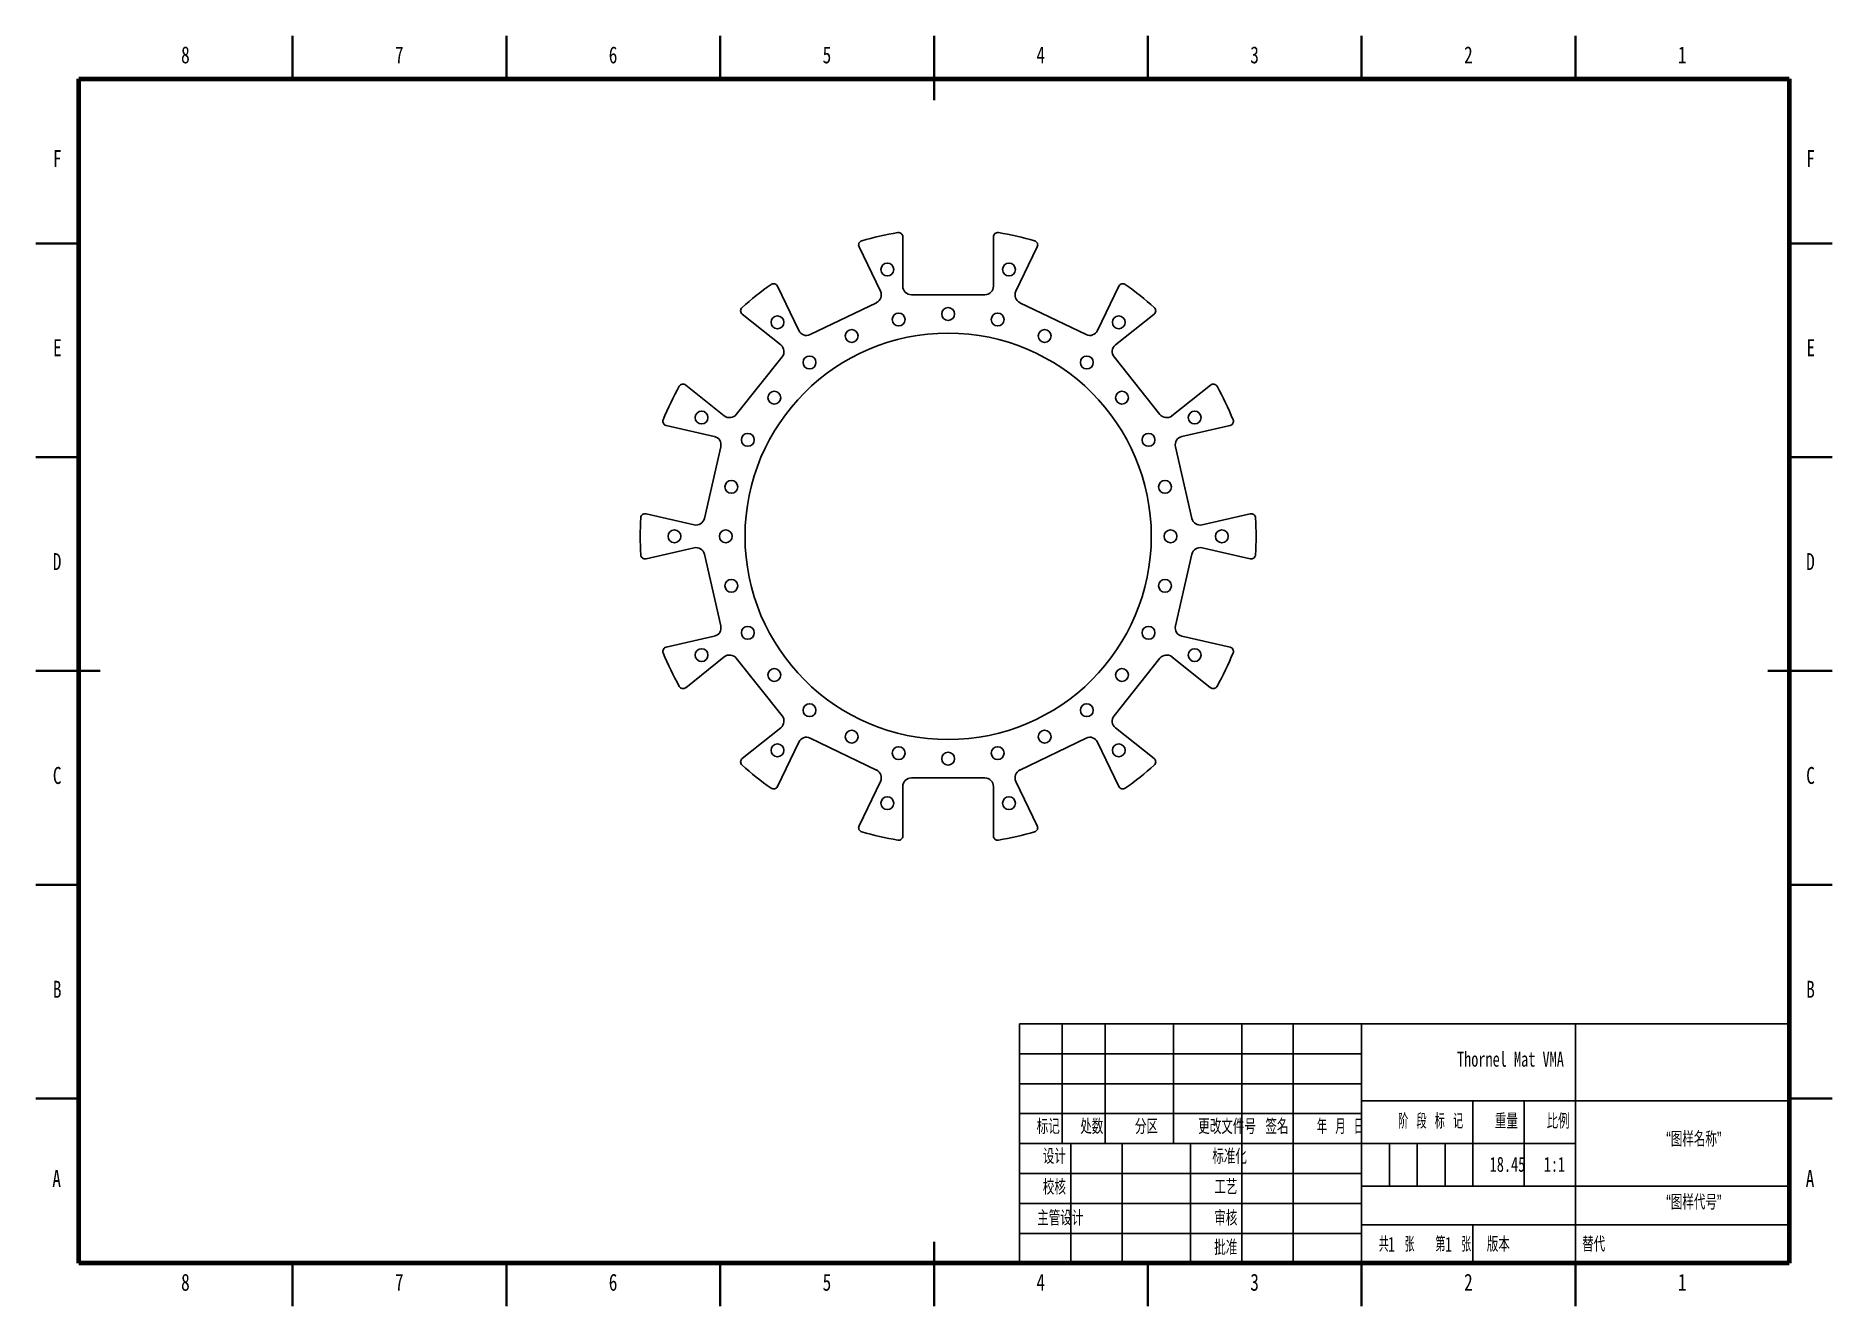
# Model space of a CAD drawing. Header units: millimetres. Extents: x 0 to 42, y 0 to 29.7.
import ezdxf

# ---------------------------------------------------------------- set-up
doc = ezdxf.new("R2010")
doc.units = ezdxf.units.MM
for name, color, linetype in [('10', 7, 'Continuous'), ('5', 7, 'Continuous'), ('SLD-0', 7, 'Continuous')]:
    doc.layers.add(name, color=color, linetype=linetype)
doc.styles.add('SLDTEXTSTYLE0', font='TXT', dxfattribs={"width": 0.7})
doc.styles.add('SLDTEXTSTYLE1', font='TXT', dxfattribs={"width": 0.7, "bigfont": 'bigfont'})
doc.styles.add('SLDTEXTSTYLE2', font='TXT', dxfattribs={"width": 0.6, "bigfont": 'bigfont'})
doc.styles.add('SLDTEXTSTYLE3', font='TXT', dxfattribs={"width": 0.614286, "bigfont": 'bigfont'})
doc.styles.add('SLDTEXTSTYLE4', font='TXT', dxfattribs={"width": 0.62, "bigfont": 'bigfont'})
doc.styles.add('SLDTEXTSTYLE5', font='TXT', dxfattribs={"width": 0.75})

msp = doc.modelspace()

# ---------------------------------------------------------------- linework, layer by layer
at = {"color": 7, "linetype": 'Continuous', "lineweight": 35}
for p, q in [((6, 28.7), (6, 29.7)), ((11, 28.7), (11, 29.7)), ((16, 28.7), (16, 29.7)), ((21, 28.7), (21, 29.7)), ((21, 29.7), (21, 28.2)), ((26, 28.7), (26, 29.7)), ((31, 28.7), (31, 29.7)), ((36, 28.7), (36, 29.7)), ((1, 24.85), (0, 24.85)), ((41, 24.85), (42, 24.85)), ((1, 19.85), (0, 19.85)), ((41, 19.85), (42, 19.85)), ((1, 14.85), (0, 14.85)), ((0, 14.85), (1.5, 14.85)), ((42, 14.85), (40.5, 14.85)), ((41, 14.85), (42, 14.85)), ((1, 9.85), (0, 9.85)), ((41, 9.85), (42, 9.85)), ((1, 4.85), (0, 4.85)), ((41, 4.85), (42, 4.85)), ((21, 0), (21, 1.5)), ((6, 1), (6, 0)), ((11, 1), (11, 0)), ((16, 1), (16, 0)), ((21, 1), (21, 0)), ((26, 1), (26, 0)), ((31, 1), (31, 0)), ((36, 1), (36, 0))]:
    msp.add_line(p, q, dxfattribs=at)
at = {"color": 7, "linetype": 'Continuous', "lineweight": 70}
for p, q in [((1, 1), (1, 28.7)), ((1, 28.7), (41, 28.7)), ((41, 28.7), (41, 1)), ((41, 1), (1, 1))]:
    msp.add_line(p, q, dxfattribs=at)
at = {"color": 7, "linetype": 'Continuous', "lineweight": 25}
for p, q in [((20.271, 25.003), (20.271, 23.849)), ((22.391, 23.849), (22.391, 25.003)), ((19.748, 23.729), (19.247, 24.77)), ((23.415, 24.77), (22.914, 23.729)), ((17.337, 23.85), (17.838, 22.81)), ((22.191, 23.649), (20.471, 23.649)), ((24.824, 22.81), (25.325, 23.85)), ((17.418, 22.475), (16.515, 23.195)), ((19.654, 23.462), (18.105, 22.716)), ((24.557, 22.716), (23.007, 23.462)), ((26.146, 23.195), (25.244, 22.475)), ((17.45, 22.194), (16.377, 20.849)), ((26.284, 20.849), (25.212, 22.194)), ((15.194, 21.537), (16.096, 20.818)), ((26.565, 20.818), (27.468, 21.537)), ((15.863, 20.334), (14.738, 20.591)), ((27.924, 20.591), (26.798, 20.334)), ((16.014, 20.095), (15.631, 18.418)), ((27.031, 18.418), (26.648, 20.095)), ((14.266, 18.524), (15.392, 18.267)), ((27.27, 18.267), (28.396, 18.524)), ((15.392, 17.731), (14.266, 17.474)), ((28.396, 17.474), (27.27, 17.731)), ((15.631, 17.58), (16.014, 15.903)), ((26.648, 15.903), (27.031, 17.58)), ((14.738, 15.407), (15.863, 15.664)), ((26.798, 15.664), (27.924, 15.407)), ((16.096, 15.18), (15.194, 14.46)), ((16.377, 15.149), (17.45, 13.804)), ((25.212, 13.804), (26.284, 15.149)), ((27.468, 14.46), (26.565, 15.18)), ((16.515, 12.803), (17.418, 13.523)), ((25.244, 13.523), (26.146, 12.803)), ((17.838, 13.188), (17.337, 12.148)), ((18.105, 13.282), (19.654, 12.535)), ((23.007, 12.535), (24.557, 13.282)), ((25.325, 12.148), (24.824, 13.188)), ((19.247, 11.228), (19.748, 12.268)), ((20.471, 12.349), (22.191, 12.349)), ((22.914, 12.268), (23.415, 11.228)), ((20.271, 12.149), (20.271, 10.994)), ((22.391, 12.149), (22.391, 10.994))]:
    msp.add_line(p, q, dxfattribs=at)
for centre, radius in [((19.907, 24.238), 0.15), ((22.755, 24.238), 0.15), ((17.34, 23.003), 0.15), ((20.174, 23.069), 0.15), ((21.331, 23.199), 0.15), ((22.488, 23.069), 0.15), ((25.321, 23.003), 0.15), ((21.331, 17.999), 4.75), ((19.075, 22.684), 0.15), ((23.587, 22.684), 0.15), ((18.089, 22.064), 0.15), ((24.573, 22.064), 0.15), ((17.265, 21.241), 0.15), ((25.396, 21.241), 0.15), ((15.565, 20.776), 0.15), ((27.097, 20.776), 0.15), ((16.646, 20.255), 0.15), ((26.016, 20.255), 0.15), ((16.261, 19.156), 0.15), ((26.4, 19.156), 0.15), ((14.931, 17.999), 0.15), ((16.131, 17.999), 0.15), ((26.531, 17.999), 0.15), ((27.731, 17.999), 0.15), ((16.261, 16.842), 0.15), ((26.4, 16.842), 0.15), ((16.646, 15.743), 0.15), ((26.016, 15.743), 0.15), ((15.565, 15.222), 0.15), ((27.097, 15.222), 0.15), ((17.265, 14.757), 0.15), ((25.396, 14.757), 0.15), ((18.089, 13.933), 0.15), ((24.573, 13.933), 0.15), ((19.075, 13.314), 0.15), ((23.587, 13.314), 0.15), ((17.34, 12.995), 0.15), ((20.174, 12.929), 0.15), ((22.488, 12.929), 0.15), ((25.321, 12.995), 0.15), ((21.331, 12.799), 0.15), ((19.907, 11.759), 0.15), ((22.755, 11.759), 0.15)]:
    msp.add_circle(centre, radius, dxfattribs=at)
for centre, radius, start, end in [((19.337, 24.813), 0.1, 106.3111, 205.7143), ((21.331, 17.999), 7.2, 99.4032, 106.3111), ((20.171, 25.003), 0.1, 0, 99.4032), ((22.491, 25.003), 0.1, 80.5968, 180), ((21.331, 17.999), 7.2, 73.6889, 80.5968), ((23.325, 24.813), 0.1, 334.2857, 73.6889), ((21.331, 17.999), 7.2, 125.1174, 132.0254), ((17.247, 23.807), 0.1, 25.7143, 125.1174), ((19.567, 23.643), 0.2, 295.7143, 25.7143), ((20.471, 23.849), 0.2, 180, 270), ((22.191, 23.849), 0.2, 270, 0), ((23.094, 23.643), 0.2, 154.2857, 244.2857), ((25.415, 23.807), 0.1, 54.8826, 154.2857), ((21.331, 17.999), 7.2, 47.9746, 54.8826), ((16.578, 23.273), 0.1, 132.0254, 231.4286), ((26.084, 23.273), 0.1, 308.5714, 47.9746), ((18.018, 22.896), 0.2, 205.7143, 295.7143), ((24.644, 22.896), 0.2, 244.2857, 334.2857), ((17.293, 22.319), 0.2, 321.4286, 51.4286), ((25.368, 22.319), 0.2, 128.5714, 218.5714), ((21.331, 17.999), 7.2, 150.8317, 157.7397), ((15.131, 21.459), 0.1, 51.4286, 150.8317), ((27.53, 21.459), 0.1, 29.1683, 128.5714), ((21.331, 17.999), 7.2, 22.2603, 29.1683), ((14.76, 20.688), 0.1, 157.7397, 257.1429), ((16.221, 20.974), 0.2, 231.4286, 321.4286), ((26.441, 20.974), 0.2, 218.5714, 308.5714), ((27.902, 20.688), 0.1, 282.8571, 22.2603), ((15.819, 20.139), 0.2, 347.1429, 77.1429), ((26.843, 20.139), 0.2, 102.8571, 192.8571), ((14.244, 18.427), 0.1, 77.1429, 176.546), ((28.418, 18.427), 0.1, 3.454, 102.8571), ((21.331, 17.999), 7.2, 176.546, 183.454), ((15.436, 18.462), 0.2, 257.1429, 347.1429), ((27.226, 18.462), 0.2, 192.8571, 282.8571), ((21.331, 17.999), 7.2, 356.546, 3.454), ((15.436, 17.536), 0.2, 12.8571, 102.8571), ((27.226, 17.536), 0.2, 77.1429, 167.1429), ((14.244, 17.571), 0.1, 183.454, 282.8571), ((28.418, 17.571), 0.1, 257.1429, 356.546), ((15.819, 15.859), 0.2, 282.8571, 12.8571), ((26.843, 15.859), 0.2, 167.1429, 257.1429), ((14.76, 15.309), 0.1, 102.8571, 202.2603), ((21.331, 17.999), 7.2, 202.2603, 209.1683), ((16.221, 15.024), 0.2, 38.5714, 128.5714), ((26.441, 15.024), 0.2, 51.4286, 141.4286), ((21.331, 17.999), 7.2, 330.8317, 337.7397), ((27.902, 15.309), 0.1, 337.7397, 77.1429), ((15.131, 14.539), 0.1, 209.1683, 308.5714), ((27.53, 14.539), 0.1, 231.4286, 330.8317), ((17.293, 13.679), 0.2, 308.5714, 38.5714), ((25.368, 13.679), 0.2, 141.4286, 231.4286), ((18.018, 13.101), 0.2, 64.2857, 154.2857), ((24.644, 13.101), 0.2, 25.7143, 115.7143), ((16.578, 12.725), 0.1, 128.5714, 227.9746), ((21.331, 17.999), 7.2, 227.9746, 234.8826), ((21.331, 17.999), 7.2, 305.1174, 312.0254), ((26.084, 12.725), 0.1, 312.0254, 51.4286), ((19.567, 12.355), 0.2, 334.2857, 64.2857), ((20.471, 12.149), 0.2, 90, 180), ((22.191, 12.149), 0.2, 0, 90), ((23.094, 12.355), 0.2, 115.7143, 205.7143), ((17.247, 12.191), 0.1, 234.8826, 334.2857), ((25.415, 12.191), 0.1, 205.7143, 305.1174), ((19.337, 11.185), 0.1, 154.2857, 253.6889), ((21.331, 17.999), 7.2, 253.6889, 260.5968), ((20.171, 10.994), 0.1, 260.5968, 0), ((22.491, 10.994), 0.1, 180, 279.4032), ((21.331, 17.999), 7.2, 279.4032, 286.3111), ((23.325, 11.185), 0.1, 286.3111, 25.7143)]:
    msp.add_arc(centre, radius, start, end, dxfattribs=at)
at = {"layer": '10', "color": 7, "lineweight": 25}
for p, q in [((24, 6.6), (24, 3.8)), ((25, 6.6), (25, 3.8)), ((26.6, 6.6), (26.6, 3.8)), ((28.2, 6.6), (28.2, 1)), ((29.4, 6.6), (29.4, 1)), ((31, 6.6), (31, 1)), ((36, 6.6), (36, 3.8)), ((31, 4.8), (41, 4.8)), ((33.599, 4.8), (33.599, 2.8)), ((34.8, 4.8), (34.8, 2.8)), ((23, 4.5), (31, 4.5)), ((23, 3.8), (36, 3.8)), ((24.2, 3.8), (24.2, 1)), ((25.4, 3.8), (25.4, 1)), ((27, 3.8), (27, 1)), ((36, 3.8), (36, 1)), ((23, 3.1), (31, 3.1)), ((31, 2.8), (41, 2.8)), ((23, 2.4), (31, 2.4)), ((23, 1.7), (31, 1.7)), ((31, 1.9), (41, 1.9))]:
    msp.add_line(p, q, dxfattribs=at)
at = {"layer": '10', "color": 7}
for p, q in [((23, 5.9), (31, 5.9)), ((23, 5.2), (31, 5.2))]:
    msp.add_line(p, q, dxfattribs=at)
at = {"layer": '5', "color": 7, "lineweight": 25}
for q in [(41, 6.6), (23, 1)]:
    msp.add_line((23, 6.6), q, dxfattribs=at)
at = {"layer": 'SLD-0'}
for p, q in [((31.65, 3.8), (31.65, 2.8)), ((32.3, 3.8), (32.3, 2.8)), ((32.95, 3.8), (32.95, 2.8))]:
    msp.add_line(p, q, dxfattribs=at)
at = {"layer": 'SLD-0', "lineweight": 25}
msp.add_line((33.599, 1.9), (33.599, 1), dxfattribs=at)

# ---------------------------------------------------------------- texts
at = {"color": 7, "linetype": 'Continuous', "lineweight": 0, "char_height": 0.397, "attachment_point": 2, "style": 'SLDTEXTSTYLE5'}
for s, insert in [('8', (3.496, 29.456)), ('7', (8.496, 29.456)), ('6', (13.496, 29.456)), ('5', (18.496, 29.456)), ('4', (23.496, 29.456)), ('3', (28.496, 29.456)), ('2', (33.496, 29.456)), ('1', (38.496, 29.456)), ('F', (0.496, 27.031)), ('F', (41.496, 27.031)), ('E', (0.501, 22.606)), ('E', (41.501, 22.606)), ('D', (0.495, 17.606)), ('D', (41.495, 17.606)), ('C', (0.496, 12.606)), ('C', (41.496, 12.606)), ('B', (0.497, 7.606)), ('B', (41.497, 7.606)), ('A', (0.484, 3.181)), ('A', (41.484, 3.181)), ('8', (3.496, 0.756)), ('7', (8.496, 0.756)), ('6', (13.496, 0.756)), ('5', (18.496, 0.756)), ('4', (23.496, 0.756)), ('3', (28.496, 0.756)), ('2', (33.496, 0.756)), ('1', (38.496, 0.756))]:
    msp.add_mtext(s, dxfattribs=dict(at, insert=insert))
at = {"layer": '10', "char_height": 0.35}
for s, insert, attachment_point, style in [('Thornel Mat VMA', (34.479, 5.948), 2, 'SLDTEXTSTYLE0'), ('标记', (23.671, 4.372), 2, 'SLDTEXTSTYLE1'), ('处数', (24.689, 4.372), 2, 'SLDTEXTSTYLE1'), ('分区', (25.968, 4.372), 2, 'SLDTEXTSTYLE1'), ('更改文件号', (27.853, 4.372), 2, 'SLDTEXTSTYLE1'), ('签名', (29.019, 4.372), 2, 'SLDTEXTSTYLE1'), ('年 月 日', (30.504, 4.372), 2, 'SLDTEXTSTYLE4'), ('阶 段 标 记', (32.613, 4.499), 2, 'SLDTEXTSTYLE3'), ('重量', (34.385, 4.499), 2, 'SLDTEXTSTYLE1'), ('比例', (35.594, 4.499), 2, 'SLDTEXTSTYLE1'), ('“图样名称”', (38.769, 4.079), 2, 'SLDTEXTSTYLE1'), ('设计', (23.815, 3.673), 2, 'SLDTEXTSTYLE1'), ('标准化', (27.912, 3.673), 2, 'SLDTEXTSTYLE1'), ('18.45', (34.41, 3.49), 2, 'SLDTEXTSTYLE0'), ('1:1', (35.508, 3.49), 2, 'SLDTEXTSTYLE0'), ('校核', (23.815, 2.956), 2, 'SLDTEXTSTYLE1'), ('工艺', (27.824, 2.96), 2, 'SLDTEXTSTYLE1'), ('“图样代号”', (38.769, 2.605), 2, 'SLDTEXTSTYLE1'), ('主管设计', (23.953, 2.233), 2, 'SLDTEXTSTYLE1'), ('审核', (27.823, 2.233), 2, 'SLDTEXTSTYLE1'), ('批准', (27.822, 1.544), 2, 'SLDTEXTSTYLE1'), ('共  张', (31.818, 1.62), 2, 'SLDTEXTSTYLE2'), ('1', (31.614, 1.62), 1, 'SLDTEXTSTYLE0'), ('第  张', (33.144, 1.62), 2, 'SLDTEXTSTYLE2'), ('1', (32.948, 1.62), 1, 'SLDTEXTSTYLE0'), ('版本', (34.196, 1.62), 2, 'SLDTEXTSTYLE1')]:
    msp.add_mtext(s, dxfattribs=dict(at, insert=insert, attachment_point=attachment_point, style=style))
at = {"layer": 'SLD-0', "insert": (36.156, 1.62), "char_height": 0.35, "attachment_point": 1, "style": 'SLDTEXTSTYLE1'}
msp.add_mtext('替代', dxfattribs=at)

doc.saveas('drawing.dxf')
